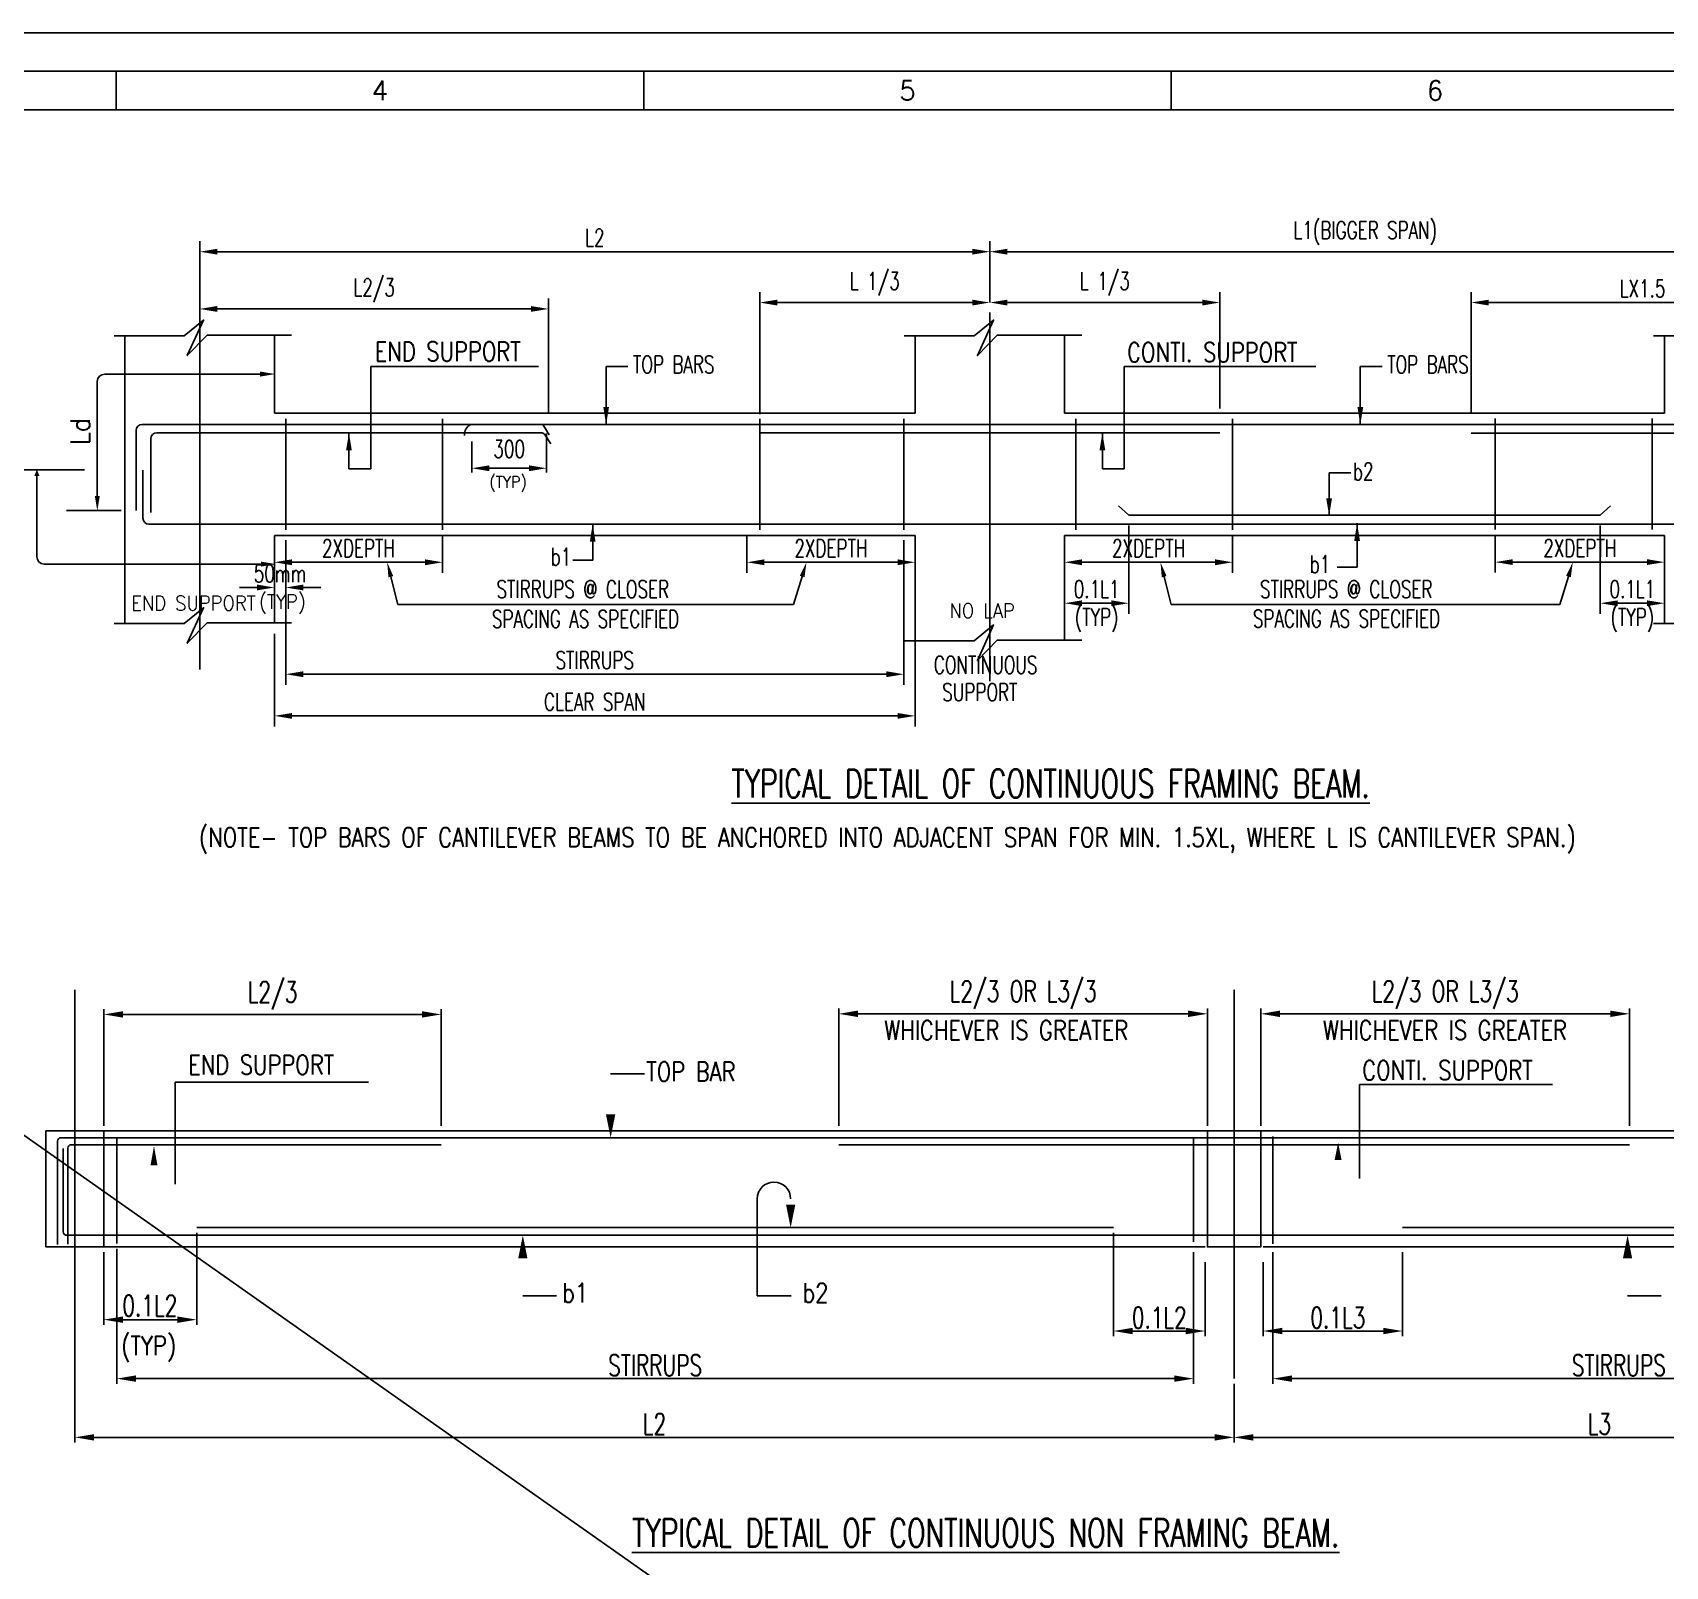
# Model space of a CAD drawing. Extents: x 489124 to 794428, y -356295 to -29813.
# Drawn here: x 638138 to 661430, y -51691 to -29813 of the extents above; entities that cross this region are included whole.
import ezdxf
from ezdxf.enums import TextEntityAlignment as Align
from ezdxf.lldxf.tags import DXFTag

# ---------------------------------------------------------------- set-up
doc = ezdxf.new("R2010")
doc.units = 0
doc.header["$LTSCALE"] = 500
doc.header["$MEASUREMENT"] = 0
doc.layers.get('DEFPOINTS').update_dxf_attribs({"color": 4})
for name, color, linetype in [('08', 4, 'Continuous'), ('CEN', 8, 'CENTER'), ('COL', 1, 'Continuous'), ('DIM', 5, 'Continuous'), ('hat', 8, 'Continuous'), ('LINK', 2, 'Continuous'), ('PNA', 10, 'Continuous'), ('REINFORCEMENT', 6, 'Continuous'), ('S-REINF', 6, 'Continuous'), ('S-SCHEDULE', 2, 'Continuous'), ('ST', 6, 'Continuous'), ('TXT', 4, 'Continuous')]:
    doc.layers.add(name, color=color, linetype=linetype)
doc.layers.add('HEADING-TXT', color=1, linetype='Continuous', lineweight=25)
doc.styles.add('ROMANS', font='r.shx', dxfattribs={"width": 0.7, "bigfont": 'bigfont.shx'})
doc.styles.add('ROMENT', font='r.shx', dxfattribs={"bigfont": 'bigfont.shx'})
tags = doc.linetypes.add('CENTER', pattern=[2, 1.25, -0.25, 0.25, -0.25]).pattern_tags.tags
tags[10:11] = [DXFTag(74, 4), DXFTag(75, 0), DXFTag(340, '0'), DXFTag(46, 1.0), DXFTag(50, 0.0), DXFTag(44, 0.0), DXFTag(45, 0.0)]
tags[8:9] = [DXFTag(74, 4), DXFTag(75, 0), DXFTag(340, '0'), DXFTag(46, 1.0), DXFTag(50, 0.0), DXFTag(44, 0.0), DXFTag(45, 0.0)]
tags[6:7] = [DXFTag(74, 4), DXFTag(75, 0), DXFTag(340, '0'), DXFTag(46, 1.0), DXFTag(50, 0.0), DXFTag(44, 0.0), DXFTag(45, 0.0)]
tags[4:5] = [DXFTag(74, 4), DXFTag(75, 0), DXFTag(340, '0'), DXFTag(46, 1.0), DXFTag(50, 0.0), DXFTag(44, 0.0), DXFTag(45, 0.0)]
doc.dimstyles.new('5', dxfattribs={"dimtxt": 250, "dimasz": 250, "dimexe": 60, "dimexo": 60, "dimgap": 150, "dimtad": 1, "dimdec": 0, "dimlfac": 0.2, "dimzin": 0, "dimdsep": 46, "dimtxsty": 'ROMANS', "dimcen": -250, "dimclrd": 5, "dimclre": 5, "dimclrt": 4, "dimadec": 0, "dimazin": 0, "dimtfac": 1, "dimtdec": 0, "dimtix": 1, "dimtofl": 0, "dimtmove": 2, "dimatfit": 3, "dimfxl": 0, "dimtolj": 1, "dimtzin": 0, "dimarcsym": 0})
doc.dimstyles.new('Copy of INT2TIMES', dxfattribs={"dimtxt": 300, "dimasz": 275, "dimexe": 75, "dimexo": 75, "dimgap": 40, "dimtad": 1, "dimdec": 0, "dimlfac": 0.5, "dimrnd": 5, "dimzin": 0, "dimdsep": 46, "dimtxsty": 'ROMANS', "dimcen": -1, "dimclrd": 5, "dimclre": 5, "dimclrt": 4, "dimadec": 0, "dimazin": 0, "dimtfac": 1, "dimtdec": 0, "dimtix": 1, "dimtofl": 0, "dimtmove": 2, "dimatfit": 3, "dimfxl": 0, "dimtolj": 1, "dimtzin": 0, "dimarcsym": 0})
doc.dimstyles.new('INT1', dxfattribs={"dimtxt": 250, "dimasz": 250, "dimexe": 150, "dimexo": 60, "dimgap": 75, "dimtad": 1, "dimdec": 0, "dimzin": 0, "dimdsep": 46, "dimtxsty": 'ROMANS', "dimcen": -250, "dimclrd": 5, "dimclre": 5, "dimclrt": 4, "dimadec": 0, "dimazin": 0, "dimtfac": 1, "dimtdec": 0, "dimtix": 1, "dimtofl": 0, "dimtmove": 2, "dimatfit": 3, "dimfxl": 0, "dimtolj": 1, "dimtzin": 0, "dimarcsym": 0})

# ---------------------------------------------------------------- blocks, each defined once
blk = doc.blocks.new('*D470')
at = {"layer": 'DEFPOINTS', "color": 0, "ltscale": 2}
for p in [(638740, -48501), (655277, -49013), (638740, -49851)]:
    blk.add_point(p, dxfattribs=at)
at = {"layer": 'DIM', "color": 5, "lineweight": -2, "ltscale": 2}
for p, q in [((638740, -48576), (638740, -49926)), ((655277, -49088), (655277, -49926)), ((655002, -49851), (639015, -49851))]:
    blk.add_line(p, q, dxfattribs=at)
at = {"layer": 'DIM', "color": 5, "ltscale": 2}
for points in [[(639015, -49805), (639015, -49897), (638740, -49851)], [(655002, -49805), (655002, -49897), (655277, -49851)]]:
    blk.add_solid(points, dxfattribs=at)
at = {"layer": 'DIM', "color": 4, "ltscale": 2, "insert": (647009, -49661), "char_height": 300, "attachment_point": 5, "style": 'ROMANS'}
blk.add_mtext('\\A1;L2', dxfattribs=at)
blk = doc.blocks.new('*D471')
at = {"layer": 'DEFPOINTS', "color": 0, "ltscale": 2}
for p in [(639338, -47086), (654698, -47134), (639338, -49013)]:
    blk.add_point(p, dxfattribs=at)
at = {"layer": 'DIM', "color": 5, "lineweight": -2, "ltscale": 2}
for p, q in [((639338, -47161), (639338, -49088)), ((654698, -47209), (654698, -49088)), ((654423, -49013), (639613, -49013))]:
    blk.add_line(p, q, dxfattribs=at)
at = {"layer": 'DIM', "color": 5, "ltscale": 2}
for points in [[(639613, -48967), (639613, -49059), (639338, -49013)], [(654423, -48967), (654423, -49059), (654698, -49013)]]:
    blk.add_solid(points, dxfattribs=at)
at = {"layer": 'DIM', "color": 4, "ltscale": 2, "insert": (647018, -48823), "char_height": 300, "attachment_point": 5, "style": 'ROMANS'}
blk.add_mtext('\\A1;STIRRUPS', dxfattribs=at)
blk = doc.blocks.new('*D472')
at = {"layer": 'DEFPOINTS', "color": 0, "ltscale": 2}
for p in [(655691, -47278), (657681, -47134), (657681, -48334)]:
    blk.add_point(p, dxfattribs=at)
at = {"layer": 'DIM', "color": 5, "lineweight": -2, "ltscale": 2}
for p, q in [((657681, -47209), (657681, -48409)), ((655691, -47353), (655691, -48409)), ((655966, -48334), (657406, -48334))]:
    blk.add_line(p, q, dxfattribs=at)
at = {"layer": 'DIM', "color": 5, "ltscale": 2}
for points in [[(655966, -48288), (655966, -48380), (655691, -48334)], [(657406, -48288), (657406, -48380), (657681, -48334)]]:
    blk.add_solid(points, dxfattribs=at)
at = {"layer": 'DIM', "color": 4, "ltscale": 2, "insert": (656686, -48144), "char_height": 300, "attachment_point": 5, "style": 'ROMANS'}
blk.add_mtext('\\A1;{\\A1; 0.1L3}', dxfattribs=at)
blk = doc.blocks.new('*D473')
at = {"layer": 'DEFPOINTS', "color": 0, "ltscale": 2}
for p in [(653557, -46859), (654864, -47278), (653557, -48334)]:
    blk.add_point(p, dxfattribs=at)
at = {"layer": 'DIM', "color": 5, "lineweight": -2, "ltscale": 2}
for p, q in [((653557, -46934), (653557, -48409)), ((654864, -47353), (654864, -48409)), ((654589, -48334), (653832, -48334))]:
    blk.add_line(p, q, dxfattribs=at)
at = {"layer": 'DIM', "color": 5, "ltscale": 2}
for points in [[(653832, -48288), (653832, -48380), (653557, -48334)], [(654589, -48288), (654589, -48380), (654864, -48334)]]:
    blk.add_solid(points, dxfattribs=at)
at = {"layer": 'DIM', "color": 4, "ltscale": 2, "insert": (654211, -48144), "char_height": 300, "attachment_point": 5, "style": 'ROMANS'}
blk.add_mtext('\\A1;{\\A1;0.1L2}', dxfattribs=at)
blk = doc.blocks.new('*D474')
at = {"layer": 'DEFPOINTS', "color": 0, "ltscale": 2}
for p in [(655831, -47134), (665701, -47316), (655831, -49013)]:
    blk.add_point(p, dxfattribs=at)
at = {"layer": 'DIM', "color": 5, "lineweight": -2, "ltscale": 2}
for p, q in [((655831, -47209), (655831, -49088)), ((665701, -47391), (665701, -49088)), ((665426, -49013), (656106, -49013))]:
    blk.add_line(p, q, dxfattribs=at)
at = {"layer": 'DIM', "color": 5, "ltscale": 2}
for points in [[(656106, -48967), (656106, -49059), (655831, -49013)], [(665426, -48967), (665426, -49059), (665701, -49013)]]:
    blk.add_solid(points, dxfattribs=at)
at = {"layer": 'DIM', "color": 4, "ltscale": 2, "insert": (660766, -48823), "char_height": 300, "attachment_point": 5, "style": 'ROMANS'}
blk.add_mtext('\\A1;STIRRUPS', dxfattribs=at)
blk = doc.blocks.new('*D475')
at = {"layer": 'DEFPOINTS', "color": 0, "ltscale": 2}
for p in [(665701, -47316), (655277, -49013), (655277, -49851)]:
    blk.add_point(p, dxfattribs=at)
at = {"layer": 'DIM', "color": 5, "lineweight": -2, "ltscale": 2}
for p, q in [((665701, -47391), (665701, -49926)), ((655277, -49088), (655277, -49926)), ((665426, -49851), (655552, -49851))]:
    blk.add_line(p, q, dxfattribs=at)
at = {"layer": 'DIM', "color": 5, "ltscale": 2}
for points in [[(655552, -49805), (655552, -49897), (655277, -49851)], [(665426, -49805), (665426, -49897), (665701, -49851)]]:
    blk.add_solid(points, dxfattribs=at)
at = {"layer": 'DIM', "color": 4, "ltscale": 2, "insert": (660489, -49661), "char_height": 300, "attachment_point": 5, "style": 'ROMANS'}
blk.add_mtext('\\A1;L3', dxfattribs=at)
blk = doc.blocks.new('*D482')
at = {"layer": 'DEFPOINTS', "color": 0, "ltscale": 2}
for p in [(643967, -43818), (639153, -45480), (643967, -45480)]:
    blk.add_point(p, dxfattribs=at)
at = {"layer": 'DIM', "color": 5, "lineweight": -2, "ltscale": 2}
for p, q in [((639153, -45405), (639153, -43743)), ((643967, -45405), (643967, -43743)), ((639428, -43818), (643692, -43818))]:
    blk.add_line(p, q, dxfattribs=at)
at = {"layer": 'DIM', "color": 5, "ltscale": 2}
for points in [[(639428, -43772), (639428, -43863), (639153, -43818)], [(643692, -43772), (643692, -43863), (643967, -43818)]]:
    blk.add_solid(points, dxfattribs=at)
at = {"layer": 'DIM', "color": 4, "ltscale": 2, "insert": (641560, -43549), "char_height": 300, "attachment_point": 5, "style": 'ROMANS'}
blk.add_mtext('\\A1;L2/3', dxfattribs=at)
blk = doc.blocks.new('*D483')
at = {"layer": 'DEFPOINTS', "color": 0}
for p in [(649637, -43809), (649637, -45480), (654897, -45480)]:
    blk.add_point(p, dxfattribs=at)
at = {"layer": 'TXT', "color": 5, "lineweight": -2}
for p, q in [((649637, -45405), (649637, -43734)), ((654897, -45405), (654897, -43734)), ((654622, -43809), (649912, -43809))]:
    blk.add_line(p, q, dxfattribs=at)
at = {"layer": 'TXT', "color": 5}
for points in [[(649912, -43763), (649912, -43855), (649637, -43809)], [(654622, -43763), (654622, -43855), (654897, -43809)]]:
    blk.add_solid(points, dxfattribs=at)
at = {"layer": 'TXT', "color": 4, "insert": (652267, -43540), "char_height": 300, "attachment_point": 5, "style": 'ROMANS'}
blk.add_mtext('\\A1;L2/3 OR L3/3', dxfattribs=at)
blk = doc.blocks.new('*D484')
at = {"layer": 'DEFPOINTS', "color": 0, "ltscale": 2}
for p in [(660918, -43809), (655658, -45480), (660918, -45480)]:
    blk.add_point(p, dxfattribs=at)
at = {"layer": 'DIM', "color": 5, "lineweight": -2, "ltscale": 2}
for p, q in [((655658, -45405), (655658, -43734)), ((660918, -45405), (660918, -43734)), ((655933, -43809), (660643, -43809))]:
    blk.add_line(p, q, dxfattribs=at)
at = {"layer": 'DIM', "color": 5, "ltscale": 2}
for points in [[(655933, -43763), (655933, -43855), (655658, -43809)], [(660643, -43763), (660643, -43855), (660918, -43809)]]:
    blk.add_solid(points, dxfattribs=at)
at = {"layer": 'DIM', "color": 4, "ltscale": 2, "insert": (658288, -43540), "char_height": 300, "attachment_point": 5, "style": 'ROMANS'}
blk.add_mtext('\\A1;L2/3 OR L3/3', dxfattribs=at)
blk = doc.blocks.new('*D491')
at = {"layer": 'DEFPOINTS', "color": 0, "ltscale": 2}
for p in [(640479, -46859), (639153, -47134), (640479, -48172)]:
    blk.add_point(p, dxfattribs=at)
at = {"layer": 'DIM', "color": 5, "lineweight": -2, "ltscale": 2}
for p, q in [((640479, -46934), (640479, -48247)), ((639153, -47209), (639153, -48247)), ((639428, -48172), (640204, -48172))]:
    blk.add_line(p, q, dxfattribs=at)
at = {"layer": 'DIM', "color": 5, "ltscale": 2}
for points in [[(639428, -48126), (639428, -48218), (639153, -48172)], [(640204, -48126), (640204, -48218), (640479, -48172)]]:
    blk.add_solid(points, dxfattribs=at)
at = {"layer": 'DIM', "color": 4, "ltscale": 2, "insert": (639810, -47972), "char_height": 300, "attachment_point": 5, "style": 'ROMANS'}
blk.add_mtext('\\A1;0.1L2', dxfattribs=at)
blk = doc.blocks.new('*D512')
at = {"layer": 'DEFPOINTS', "color": 0}
for p in [(662505, -32938), (651793, -33807), (662505, -33807)]:
    blk.add_point(p, dxfattribs=at)
at = {"layer": 'DIM', "color": 5, "lineweight": -2}
for p, q in [((651793, -33657), (651793, -32788)), ((662505, -33657), (662505, -32788)), ((652043, -32938), (662255, -32938))]:
    blk.add_line(p, q, dxfattribs=at)
at = {"layer": 'DIM', "color": 5}
for points in [[(652043, -32896), (652043, -32979), (651793, -32938)], [(662255, -32896), (662255, -32979), (662505, -32938)]]:
    blk.add_solid(points, dxfattribs=at)
at = {"layer": 'DIM', "color": 4, "insert": (657149, -32672), "char_height": 250, "attachment_point": 5, "style": 'ROMANS'}
blk.add_mtext('\\A1;L1(BIGGER SPAN)', dxfattribs=at)
blk = doc.blocks.new('*D513')
at = {"layer": 'DEFPOINTS', "color": 0}
for p in [(655074, -33663), (651793, -33807), (655074, -35323)]:
    blk.add_point(p, dxfattribs=at)
at = {"layer": 'DIM', "color": 5, "lineweight": -2}
for p, q in [((651793, -33657), (651793, -33513)), ((655074, -35173), (655074, -33513)), ((652043, -33663), (654824, -33663))]:
    blk.add_line(p, q, dxfattribs=at)
at = {"layer": 'DIM', "color": 5}
for points in [[(652043, -33622), (652043, -33705), (651793, -33663)], [(654824, -33622), (654824, -33705), (655074, -33663)]]:
    blk.add_solid(points, dxfattribs=at)
at = {"layer": 'DIM', "color": 4, "insert": (653434, -33398), "char_height": 250, "attachment_point": 5, "style": 'ROMANS'}
blk.add_mtext('\\A1;L 1/3', dxfattribs=at)
blk = doc.blocks.new('*D514')
at = {"layer": 'DEFPOINTS', "color": 0}
for p in [(645497, -33754), (640521, -33954), (645497, -35394)]:
    blk.add_point(p, dxfattribs=at)
at = {"layer": 'DIM', "color": 5, "lineweight": -2}
for p, q in [((640521, -33804), (640521, -33604)), ((640771, -33754), (645247, -33754)), ((645497, -35244), (645497, -33604))]:
    blk.add_line(p, q, dxfattribs=at)
at = {"layer": 'DIM', "color": 5}
for points in [[(640771, -33713), (640771, -33796), (640521, -33754)], [(645247, -33713), (645247, -33796), (645497, -33754)]]:
    blk.add_solid(points, dxfattribs=at)
at = {"layer": 'DIM', "color": 4, "insert": (643009, -33489), "char_height": 250, "attachment_point": 5, "style": 'ROMANS'}
blk.add_mtext('\\A1;L2/3', dxfattribs=at)
blk = doc.blocks.new('*D515')
at = {"layer": 'DEFPOINTS', "color": 0}
for p in [(648511, -33663), (651793, -33807), (648511, -35403)]:
    blk.add_point(p, dxfattribs=at)
at = {"layer": 'DIM', "color": 5, "lineweight": -2}
for p, q in [((648511, -35253), (648511, -33513)), ((651793, -33657), (651793, -33513)), ((651543, -33663), (648761, -33663))]:
    blk.add_line(p, q, dxfattribs=at)
at = {"layer": 'DIM', "color": 5}
for points in [[(648761, -33622), (648761, -33705), (648511, -33663)], [(651543, -33622), (651543, -33705), (651793, -33663)]]:
    blk.add_solid(points, dxfattribs=at)
at = {"layer": 'DIM', "color": 4, "insert": (650152, -33398), "char_height": 250, "attachment_point": 5, "style": 'ROMANS'}
blk.add_mtext('\\A1;L 1/3', dxfattribs=at)
blk = doc.blocks.new('*D516')
at = {"layer": 'DEFPOINTS', "color": 0}
for p in [(641588, -38240), (650726, -38240), (641588, -39559)]:
    blk.add_point(p, dxfattribs=at)
at = {"layer": 'DIM', "color": 5, "lineweight": -2}
for p, q in [((641588, -38390), (641588, -39709)), ((650726, -38390), (650726, -39709)), ((650476, -39559), (641838, -39559))]:
    blk.add_line(p, q, dxfattribs=at)
at = {"layer": 'DIM', "color": 5}
for points in [[(641838, -39518), (641838, -39601), (641588, -39559)], [(650476, -39518), (650476, -39601), (650726, -39559)]]:
    blk.add_solid(points, dxfattribs=at)
at = {"layer": 'DIM', "color": 4, "insert": (646157, -39359), "char_height": 250, "attachment_point": 5, "style": 'ROMANS'}
blk.add_mtext('\\A1;CLEAR SPAN', dxfattribs=at)
blk = doc.blocks.new('*D517')
at = {"layer": 'DEFPOINTS', "color": 0}
for p in [(641748, -36905), (650566, -36905), (650566, -38965)]:
    blk.add_point(p, dxfattribs=at)
at = {"layer": 'DIM', "color": 5, "lineweight": -2}
for p, q in [((641748, -37055), (641748, -39115)), ((650566, -37055), (650566, -39115)), ((641998, -38965), (650316, -38965))]:
    blk.add_line(p, q, dxfattribs=at)
at = {"layer": 'DIM', "color": 5}
for points in [[(641998, -38923), (641998, -39007), (641748, -38965)], [(650316, -38923), (650316, -39007), (650566, -38965)]]:
    blk.add_solid(points, dxfattribs=at)
at = {"layer": 'DIM', "color": 4, "insert": (646157, -38765), "char_height": 250, "attachment_point": 5, "style": 'ROMANS'}
blk.add_mtext('\\A1;STIRRUPS', dxfattribs=at)
blk = doc.blocks.new('*D518')
at = {"layer": 'DEFPOINTS', "color": 0}
for p in [(644402, -35586), (645469, -35470), (644402, -36027)]:
    blk.add_point(p, dxfattribs=at)
at = {"layer": 'DIM', "color": 5, "lineweight": -2}
for p, q in [((645469, -35530), (645469, -36087)), ((644402, -35646), (644402, -36087)), ((645219, -36027), (644652, -36027))]:
    blk.add_line(p, q, dxfattribs=at)
at = {"layer": 'DIM', "color": 5}
for points in [[(644652, -35985), (644652, -36068), (644402, -36027)], [(645219, -35985), (645219, -36068), (645469, -36027)]]:
    blk.add_solid(points, dxfattribs=at)
at = {"layer": 'DIM', "color": 4, "insert": (644936, -35752), "char_height": 250, "attachment_point": 5, "style": 'ROMANS'}
blk.add_mtext('\\A1;300', dxfattribs=at)
blk = doc.blocks.new('*D519')
at = {"layer": 'DEFPOINTS', "color": 0}
for p in [(643986, -36834), (641588, -37421), (643986, -37368)]:
    blk.add_point(p, dxfattribs=at)
at = {"layer": 'DIM', "color": 5, "lineweight": -2}
for p, q in [((643986, -36984), (643986, -37518)), ((641588, -37271), (641588, -37218)), ((641838, -37368), (643736, -37368))]:
    blk.add_line(p, q, dxfattribs=at)
at = {"layer": 'DIM', "color": 5}
for points in [[(641838, -37326), (641838, -37410), (641588, -37368)], [(643736, -37326), (643736, -37410), (643986, -37368)]]:
    blk.add_solid(points, dxfattribs=at)
at = {"layer": 'DIM', "color": 4, "insert": (642787, -37168), "char_height": 250, "attachment_point": 5, "style": 'ROMANS'}
blk.add_mtext('\\A1;2XDEPTH', dxfattribs=at)
blk = doc.blocks.new('*D520')
at = {"layer": 'DEFPOINTS', "color": 0}
for p in [(641588, -37686), (641588, -37728), (641748, -37606)]:
    blk.add_point(p, dxfattribs=at)
at = {"layer": 'DIM', "color": 5, "lineweight": -2}
for p, q in [((641338, -37728), (641088, -37728)), ((641998, -37728), (642248, -37728)), ((641588, -37836), (641588, -37878)), ((641748, -37756), (641748, -37878))]:
    blk.add_line(p, q, dxfattribs=at)
at = {"layer": 'DIM', "color": 5}
for points in [[(641338, -37686), (641338, -37769), (641588, -37728)], [(641998, -37686), (641998, -37769), (641748, -37728)]]:
    blk.add_solid(points, dxfattribs=at)
at = {"layer": 'DIM', "color": 4, "insert": (641668, -37528), "char_height": 250, "attachment_point": 5, "style": 'ROMANS'}
blk.add_mtext('\\A1;50mm', dxfattribs=at)
blk = doc.blocks.new('*D521')
at = {"layer": 'DEFPOINTS', "color": 0}
for p in [(648328, -36834), (648328, -37368), (650726, -37421)]:
    blk.add_point(p, dxfattribs=at)
at = {"layer": 'DIM', "color": 5, "lineweight": -2}
for p, q in [((648328, -36984), (648328, -37518)), ((650726, -37271), (650726, -37218)), ((650476, -37368), (648578, -37368))]:
    blk.add_line(p, q, dxfattribs=at)
at = {"layer": 'DIM', "color": 5}
for points in [[(648578, -37326), (648578, -37410), (648328, -37368)], [(650476, -37326), (650476, -37410), (650726, -37368)]]:
    blk.add_solid(points, dxfattribs=at)
at = {"layer": 'DIM', "color": 4, "insert": (649527, -37168), "char_height": 250, "attachment_point": 5, "style": 'ROMANS'}
blk.add_mtext('\\A1;2XDEPTH', dxfattribs=at)
blk = doc.blocks.new('*D522')
at = {"layer": 'DEFPOINTS', "color": 0}
for p in [(651793, -32938), (640521, -33807), (651793, -33807)]:
    blk.add_point(p, dxfattribs=at)
at = {"layer": 'DIM', "color": 5, "lineweight": -2}
for p, q in [((640521, -33657), (640521, -32788)), ((651793, -33657), (651793, -32788)), ((640771, -32938), (651543, -32938))]:
    blk.add_line(p, q, dxfattribs=at)
at = {"layer": 'DIM', "color": 5}
for points in [[(640771, -32896), (640771, -32979), (640521, -32938)], [(651543, -32896), (651543, -32979), (651793, -32938)]]:
    blk.add_solid(points, dxfattribs=at)
at = {"layer": 'DIM', "color": 4, "insert": (646157, -32738), "char_height": 250, "attachment_point": 5, "style": 'ROMANS'}
blk.add_mtext('\\A1;L2', dxfattribs=at)
blk = doc.blocks.new('*D525')
at = {"layer": 'DEFPOINTS', "color": 0}
for p in [(663552, -33663), (663552, -34129), (658659, -35401)]:
    blk.add_point(p, dxfattribs=at)
at = {"layer": 'DIM', "color": 5, "lineweight": -2}
for p, q in [((658659, -35251), (658659, -33513)), ((663552, -33979), (663552, -33513)), ((658909, -33663), (663302, -33663))]:
    blk.add_line(p, q, dxfattribs=at)
at = {"layer": 'DIM', "color": 5}
for points in [[(658909, -33622), (658909, -33705), (658659, -33663)], [(663302, -33622), (663302, -33705), (663552, -33663)]]:
    blk.add_solid(points, dxfattribs=at)
at = {"layer": 'DIM', "color": 4, "insert": (661105, -33463), "char_height": 250, "attachment_point": 5, "style": 'ROMANS'}
blk.add_mtext('\\A1;LX1.5', dxfattribs=at)
blk = doc.blocks.new('*D526')
at = {"layer": 'DEFPOINTS', "color": 0}
for p in [(659003, -36832), (659003, -37366), (661418, -37424)]:
    blk.add_point(p, dxfattribs=at)
at = {"layer": 'DIM', "color": 5, "lineweight": -2}
for p, q in [((659003, -36982), (659003, -37516)), ((661418, -37274), (661418, -37216)), ((661168, -37366), (659253, -37366))]:
    blk.add_line(p, q, dxfattribs=at)
at = {"layer": 'DIM', "color": 5}
for points in [[(659253, -37324), (659253, -37407), (659003, -37366)], [(661168, -37324), (661168, -37407), (661418, -37366)]]:
    blk.add_solid(points, dxfattribs=at)
at = {"layer": 'DIM', "color": 4, "insert": (660211, -37166), "char_height": 250, "attachment_point": 5, "style": 'ROMANS'}
blk.add_mtext('\\A1;2XDEPTH', dxfattribs=at)
blk = doc.blocks.new('*D527')
at = {"layer": 'DEFPOINTS', "color": 0}
for p in [(655257, -36834), (652859, -37421), (655257, -37368)]:
    blk.add_point(p, dxfattribs=at)
at = {"layer": 'DIM', "color": 5, "lineweight": -2}
for p, q in [((655257, -36984), (655257, -37518)), ((652859, -37271), (652859, -37218)), ((653109, -37368), (655007, -37368))]:
    blk.add_line(p, q, dxfattribs=at)
at = {"layer": 'DIM', "color": 5}
for points in [[(653109, -37326), (653109, -37410), (652859, -37368)], [(655007, -37326), (655007, -37410), (655257, -37368)]]:
    blk.add_solid(points, dxfattribs=at)
at = {"layer": 'DIM', "color": 4, "insert": (654058, -37168), "char_height": 250, "attachment_point": 5, "style": 'ROMANS'}
blk.add_mtext('\\A1;2XDEPTH', dxfattribs=at)
blk = doc.blocks.new('*D533')
at = {"layer": 'DEFPOINTS', "color": 0}
for p in [(653775, -36695), (653775, -37952), (652859, -38006)]:
    blk.add_point(p, dxfattribs=at)
at = {"layer": 'DIM', "color": 5, "lineweight": -2}
for p, q in [((653775, -36845), (653775, -38102)), ((652859, -37856), (652859, -37802)), ((653109, -37952), (653525, -37952))]:
    blk.add_line(p, q, dxfattribs=at)
at = {"layer": 'DIM', "color": 5}
for points in [[(653109, -37911), (653109, -37994), (652859, -37952)], [(653525, -37911), (653525, -37994), (653775, -37952)]]:
    blk.add_solid(points, dxfattribs=at)
at = {"layer": 'DIM', "color": 4, "char_height": 250, "style": 'ROMANS'}
for s, insert, attachment_point in [('\\A1;0.1L1', (653317, -37877), 8), ('\\A1;(TYP)', (653317, -38027), 2)]:
    blk.add_mtext(s, dxfattribs=dict(at, insert=insert, attachment_point=attachment_point))
blk = doc.blocks.new('*D534')
at = {"layer": 'DEFPOINTS', "color": 0}
for p in [(660502, -36695), (660502, -37952), (661418, -38006)]:
    blk.add_point(p, dxfattribs=at)
at = {"layer": 'DIM', "color": 5, "lineweight": -2}
for p, q in [((660502, -36845), (660502, -38102)), ((661168, -37952), (660752, -37952)), ((661418, -37856), (661418, -37802))]:
    blk.add_line(p, q, dxfattribs=at)
at = {"layer": 'DIM', "color": 5}
for points in [[(660752, -37911), (660752, -37994), (660502, -37952)], [(661168, -37911), (661168, -37994), (661418, -37952)]]:
    blk.add_solid(points, dxfattribs=at)
at = {"layer": 'DIM', "color": 4, "char_height": 250, "style": 'ROMANS'}
for s, insert, attachment_point in [('\\A1;0.1L1', (660960, -37877), 8), ('\\A1;(TYP)', (660960, -38027), 2)]:
    blk.add_mtext(s, dxfattribs=dict(at, insert=insert, attachment_point=attachment_point))
blk = doc.blocks.new('A1')
at = {"flags": 128}
blk.add_lwpolyline([(0, 0), (82779, 0), (82779, 58231), (0, 58231)], close=True, dxfattribs=at)
at = {"layer": 'PNA'}
for p, q in [((21187, 57739), (21187, 57247)), ((27921, 57739), (27921, 57247)), ((34655, 57739), (34655, 57247))]:
    blk.add_line(p, q, dxfattribs=at)
at = {"layer": 'PNA', "color": 1}
for points in [[(984, 492), (82287, 492), (82287, 57739), (984, 57739)], [(1969, 984), (81794, 984), (81794, 57247), (1969, 57247)]]:
    blk.add_lwpolyline(points, close=True, dxfattribs=at)
at = {"layer": 'PNA', "style": 'ROMANS'}
for s, p in [('4', (24555, 57493)), ('5', (31289, 57493)), ('6', (38023, 57493))]:
    blk.add_text(s, height=246, dxfattribs=at).set_placement(p, align=Align.MIDDLE)

msp = doc.modelspace()

# ---------------------------------------------------------------- linework, layer by layer
at = {"layer": '08'}
for p, q in [((641588, -35241.425), (650725.995, -35241.425)), ((652859.327, -35241.425), (661418.197, -35241.425)), ((641588, -36984.707), (650725.995, -36984.707)), ((652859.327, -36984.707), (661418.197, -36984.707)), ((638326.5, -45480.404), (665701.207, -45480.404)), ((639153.375, -45480.404), (639153.375, -47134.154)), ((654897.075, -45480.404), (654897.075, -47134.154)), ((655657.8, -45480.404), (655657.8, -47134.154)), ((638326.5, -47134.154), (639153.375, -47134.154)), ((639153.375, -47134.154), (654864, -47134.154)), ((654897.075, -47134.154), (655657.8, -47134.154)), ((655690.875, -47134.154), (665701.207, -47134.154))]:
    msp.add_line(p, q, dxfattribs=at)
at = {"layer": '08', "elevation": 0}
for points in [[(638326.5, -45480.404), (639153.375, -45480.404), (639153.375, -47134.154), (638326.5, -47134.154)], [(654897.075, -45480.404), (655657.8, -45480.404), (655657.8, -47134.154), (654897.075, -47134.154)]]:
    msp.add_lwpolyline(points, close=True, dxfattribs=at)
at = {"layer": 'CEN'}
for p, q in [((640521.334, -38899.162), (640521.334, -33806.644)), ((651792.661, -39062.37), (651792.661, -33806.644)), ((638739.938, -43468.407), (638739.938, -49013.277)), ((655277.438, -43468.407), (655277.438, -49013.277))]:
    msp.add_line(p, q, dxfattribs=at)
at = {"layer": 'COL', "ltscale": 2}
for p, q in [((639454.665, -34136.01), (639454.665, -38239.911)), ((641588, -34128.547), (641588, -35241.425)), ((650725.995, -34136.01), (650725.995, -35241.425)), ((652859.327, -34128.547), (652859.327, -35241.425)), ((661418.197, -34136.01), (661418.197, -35241.425)), ((641588, -36984.707), (641588, -38232.448)), ((650725.995, -36984.707), (650725.995, -38486.553)), ((652859.327, -36984.707), (652859.327, -38479.09)), ((661418.197, -36984.707), (661418.197, -38239.911))]:
    msp.add_line(p, q, dxfattribs=at)
at = {"layer": 'DIM', "color": 2}
msp.add_line((615653.425, -29813.211), (708159.122, -94887), dxfattribs=at)
at = {"layer": 'DIM'}
for p, q in [((641382.451, -34683.632), (639166.106, -34683.632)), ((643248.118, -37573.482), (643349.627, -37972.415)), ((649115.689, -37570.786), (648993.049, -37972.415)), ((654279.965, -37573.482), (654381.474, -37972.415)), ((660047.37, -37570.786), (659924.731, -37972.415)), ((643349.627, -37972.415), (648762.095, -37972.415)), ((648780.95, -37972.415), (648561.442, -37972.415)), ((648762.095, -37972.415), (648993.049, -37972.415)), ((648993.049, -37972.415), (648780.95, -37972.415)), ((654381.474, -37972.415), (659693.776, -37972.415)), ((659693.776, -37972.415), (659924.731, -37972.415)), ((659924.731, -37972.415), (659712.631, -37972.415))]:
    msp.add_line(p, q, dxfattribs=at)
at = {"layer": 'DIM', "ltscale": 2}
for p, q in [((639060.694, -36420.35), (639060.694, -34789.044)), ((638877.848, -36051.433), (637895.723, -36051.433)), ((638197.16, -36135.131), (638197.16, -37288.856)), ((639400.844, -36627.43), (638619.181, -36627.43)), ((641397.872, -37394.268), (638302.572, -37394.268)), ((646865.006, -44663.167), (646383.62, -44663.167)), ((640172.676, -46240.169), (640172.676, -44782.115)), ((640172.676, -44782.115), (642927.867, -44782.115)), ((657065.181, -44817.097), (659820.372, -44817.097)), ((657065.181, -46160.169), (657065.181, -44817.097)), ((648476.066, -47829.708), (648476.066, -46447.164)), ((645612.065, -47829.708), (645130.679, -47829.708)), ((648957.452, -47829.708), (648476.066, -47829.708)), ((661372.501, -47829.708), (660891.115, -47829.708))]:
    msp.add_line(p, q, dxfattribs=at)
at = {"layer": 'DIM', "ltscale": 2, "elevation": 0, "flags": 128}
for points in [[(646383.62, -44663.167, 0, 0, 0), (646383.62, -45575.779, 0, 132.3, 0), (646383.62, -45245.248, 132.3, 132.3, 0)], [(640172.676, -46240.169, 0, 0, 0), (639868.966, -46240.169, 0, 0, 0), (639868.966, -45696.581, 0, 99.225, 0), (639868.966, -45972.041, 99.225, 99.225, 0)], [(657065.181, -46160.169, 0, 0, 0), (656761.471, -46160.169, 0, 0, 0), (656761.471, -45648.002, 0, 99.225, 0), (656761.471, -45895.9, 99.225, 99.225, 0)], [(648951.542, -46447.164, 0, 0, 0), (648951.542, -46861.025, 0, 132.3, 0), (648951.542, -46530.494, 132.3, 132.3, 0)], [(645130.679, -47829.708, 0, 0, 0), (645130.679, -46968.779, 0, 132.3, 0), (645130.679, -47299.309, 132.3, 132.3, 0)], [(660891.115, -47829.708, 0, 0, 0), (660891.115, -46968.779, 0, 132.3, 0), (660891.115, -47299.309, 132.3, 132.3, 0)]]:
    msp.add_lwpolyline(points, format="xyseb", dxfattribs=at)
at = {"layer": 'DIM', "color": 5}
msp.add_arc((639166.106, -34789.044), 105.413, 90, 180, dxfattribs=at)
at = {"layer": 'DIM', "ltscale": 2}
for centre, radius, start, end in [((638302.572, -37288.856), 105.413, 180, 270), ((648713.804, -46447.164), 237.738, 0, 180)]:
    msp.add_arc(centre, radius, start, end, dxfattribs=at)
at = {"layer": 'DIM', "color": 5}
for points in [[(641382.451, -34648.019), (641382.451, -34719.242), (641596.127, -34683.632)], [(641397.872, -37429.881), (641397.872, -37358.655), (641611.545, -37394.268)]]:
    msp.add_solid(points, dxfattribs=at)
at = {"layer": 'DIM', "ltscale": 2}
for points in [[(638234.064, -36135.131), (638162.838, -36135.131), (638198.451, -36044.837)], [(639096.304, -36420.35), (639025.081, -36420.35), (639060.694, -36634.026)]]:
    msp.add_solid(points, dxfattribs=at)
at = {"layer": 'DIM'}
for points in [[(643213.857, -37582.198), (643282.375, -37564.764), (643195.814, -37367.933)], [(649081.881, -37560.462), (649149.499, -37581.111), (649177.633, -37367.933)], [(654245.705, -37582.198), (654314.222, -37564.764), (654227.662, -37367.933)], [(660013.563, -37560.462), (660081.18, -37581.111), (660109.314, -37367.933)]]:
    msp.add_solid(points, dxfattribs=at)
at = {"layer": 'hat', "elevation": 0}
for points in [[(639299.523, -34136.01), (640299.865, -34136.01), (640576.437, -33912.072), (640344.722, -34419.666), (640628.763, -34128.547), (641832.512, -34128.547)], [(650570.849, -34136.01), (651571.195, -34136.01), (651847.763, -33912.072), (651616.052, -34419.666), (651900.093, -34128.547), (653103.838, -34128.547)], [(661263.052, -34136.01), (662263.394, -34136.01), (662539.966, -33912.072), (662308.25, -34419.666), (662592.291, -34128.547), (663796.041, -34128.547)], [(639299.523, -38239.911), (640299.865, -38239.911), (640576.437, -38015.973), (640344.722, -38523.567), (640628.763, -38232.448), (641832.512, -38232.448)], [(661263.052, -38239.911), (662263.394, -38239.911), (662539.966, -38015.973), (662308.25, -38523.567), (662592.291, -38232.448), (663796.041, -38232.448)], [(650570.849, -38486.553), (651571.195, -38486.553), (651847.763, -38262.615), (651616.052, -38770.212), (651900.093, -38479.09), (653103.838, -38479.09)]]:
    msp.add_lwpolyline(points, dxfattribs=at)
at = {"layer": 'LINK'}
for p, q in [((641748, -35321.425), (641748, -36904.707)), ((643985.643, -35321.425), (643985.643, -36904.707)), ((648510.34, -35321.425), (648510.34, -36904.707)), ((650565.995, -35321.425), (650565.995, -36904.707)), ((650565.995, -35321.425), (650565.995, -36904.707)), ((653019.327, -35321.425), (653019.327, -36904.707)), ((655256.973, -35321.425), (655256.973, -36904.707)), ((659002.925, -35319.289), (659002.925, -36902.574)), ((661240.572, -35319.289), (661240.572, -36902.574)), ((661240.572, -35319.289), (661240.572, -36902.574)), ((639338.066, -45578.313), (639338.066, -47085.647)), ((654698.357, -45573.026), (654698.357, -47064.027)), ((655830.817, -45558.781), (655830.817, -47092.517))]:
    msp.add_line(p, q, dxfattribs=at)
at = {"layer": 'REINFORCEMENT', "linetype": 'Continuous'}
for p, q in [((638639.8, -45726.029), (638639.8, -47095.36)), ((638689.8, -45676.029), (643966.812, -45676.029)), ((649637.125, -45676.029), (660917.75, -45676.029)), ((640478.999, -46858.529), (653557.424, -46858.529)), ((657680.743, -46858.529), (665701.207, -46858.529))]:
    msp.add_line(p, q, dxfattribs=at)
msp.add_arc((638689.8, -45726.029), 50, 90, 180, dxfattribs=at)
at = {"layer": 'S-REINF'}
for p, q in [((639700.138, -35402.846), (648548.209, -35402.846)), ((645414.946, -35402.846), (645508.461, -35551.315)), ((648510.861, -35402.846), (655074.464, -35402.846)), ((655074.464, -35402.846), (658689.524, -35402.846)), ((658689.524, -35402.846), (666569.528, -35402.846)), ((639614.665, -35488.316), (639614.665, -36628.754)), ((639823.231, -35607.091), (639823.231, -36659.156)), ((639908.7, -35521.621), (645391.343, -35521.621)), ((645451.164, -35554.642), (645529.672, -35679.282)), ((648510.861, -35521.903), (655074.464, -35521.903)), ((658657.853, -35526.476), (666491.399, -35526.476)), ((639711.76, -36739.237), (639711.76, -36053.786)), ((653630.771, -36561.259), (653775.392, -36694.815)), ((660646.753, -36561.259), (660502.132, -36694.815)), ((653775.392, -36694.815), (660502.132, -36694.815)), ((639797.23, -36824.707), (652707.191, -36824.707)), ((652705.534, -36824.707), (666553.997, -36824.707))]:
    msp.add_line(p, q, dxfattribs=at)
for centre, radius, start, end in [((639700.138, -35488.316), 85.47, 90, 180), ((644469.476, -35551.458), 171.741, 120.0806089, 182.7287229), ((639908.7, -35607.091), 85.47, 90, 180), ((645391.343, -35592.323), 70.7, 32.2059273, 90), ((639797.23, -36739.237), 85.47, 180, 270)]:
    msp.add_arc(centre, radius, start, end, dxfattribs=at)
at = {"layer": 'ST'}
for p, q in [((638491.875, -45625.779), (638491.875, -47099.65)), ((638541.875, -45575.779), (665701.207, -45575.779)), ((638574.562, -45729.477), (638574.562, -46918.779)), ((638624.562, -46968.779), (641220.562, -46968.779)), ((639153.375, -46968.779), (657520.555, -46968.779)), ((657522.937, -46968.779), (665701.207, -46968.779))]:
    msp.add_line(p, q, dxfattribs=at)
for centre, start, end in [((638541.875, -45625.779), 90, 180), ((638624.562, -46918.779), 180, 270)]:
    msp.add_arc(centre, 50, start, end, dxfattribs=at)

# ---------------------------------------------------------------- block references
at = {"xscale": 1.117505755195042, "yscale": 1.117505755195042, "zscale": 1.117505755195042}
msp.add_blockref('A1', (615653.425, -94887), dxfattribs=at)

# ---------------------------------------------------------------- texts
at = {"layer": 'DIM', "style": 'ROMANS', "width": 0.9}
msp.add_text('(TYP)', height=166.6667, dxfattribs=at).set_placement((644653.264, -36306.697))
at = {"layer": 'HEADING-TXT', "color": 6, "style": 'ROMANS', "width": 0.7}
for s, p in [('%%UTYPICAL DETAIL OF CONTINUOUS FRAMING BEAM.', (648105.646, -40722.764)), ('%%UTYPICAL DETAIL OF CONTINUOUS NON FRAMING BEAM.', (646688.156, -51413.776))]:
    msp.add_text(s, height=400, dxfattribs=at).set_placement(p)
at = {"layer": 'S-SCHEDULE', "color": 4, "style": 'ROMANS', "width": 0.7}
for s, p in [('TOP BARS', (646702.391, -34672.217)), ('TOP BARS', (657461.323, -34672.217)), ('b2', (656974.389, -36198.923)), ('b1', (645530.325, -37413.437)), ('b1', (656358.26, -37520.833)), ('STIRRUPS @ CLOSER', (644756.058, -37877.136)), ('STIRRUPS @ CLOSER', (655647.889, -37877.136)), ('SPACING AS SPECIFIED', (644691.441, -38302.171)), ('SPACING AS SPECIFIED', (655546.723, -38298.299)), ('CONTINUOUS  ', (650994.955, -38957.012)), (' SUPPORT', (650994.955, -39346.148))]:
    msp.add_text(s, height=250, dxfattribs=at).set_placement(p)
at = {"layer": 'TXT'}
for s, height, style, width, p in [('END SUPPORT', 275, 'ROMENT', 0.8, (643018.033, -34498.821)), ('CONTI. SUPPORT', 275, 'ROMENT', 0.8, (653750.756, -34510.041)), ('(TYP)', 208.3333, 'ROMANS', 0.9, (641366.845, -38034.099)), ('NO LAP', 208.3333, 'ROMANS', 0.9, (651216.89, -38162.718)), ('WHICHEVER IS GREATER', 275, 'ROMENT', 0.8, (650287.77, -44180.609)), ('WHICHEVER IS GREATER', 275, 'ROMENT', 0.8, (656546.167, -44180.609)), ('END SUPPORT', 275, 'ROMENT', 0.8, (640357.18, -44673.781)), ('CONTI. SUPPORT', 275, 'ROMENT', 0.8, (657105.227, -44752.062)), ('TOP BAR', 275, 'ROMENT', 0.8, (646890.547, -44771.361)), ('b1', 275, 'ROMENT', 0.8, (645694.595, -47927.037)), ('b2', 275, 'ROMENT', 0.8, (649123.167, -47927.037)), ('(TYP)', 275, 'ROMENT', 0.8, (639400.768, -48680.148))]:
    msp.add_text(s, height=height, dxfattribs=dict(at, style=style, width=width)).set_placement(p)
at = {"layer": 'TXT', "style": 'ROMANS', "width": 0.9}
msp.add_text('Ld', height=275, rotation=90, dxfattribs=at).set_placement((638815.972, -35501.255), align=Align.MIDDLE)
msp.add_text('END SUPPORT', height=208.33333, dxfattribs=at).set_placement((640432.215, -37950.569), align=Align.MIDDLE_CENTER)
at = {"layer": 'TXT', "linetype": 'ByBlock', "style": 'ROMANS', "width": 0.8}
msp.add_text('(NOTE- TOP BARS OF CANTILEVER BEAMS TO BE ANCHORED INTO ADJACENT SPAN FOR MIN. 1.5XL, WHERE L IS CANTILEVER SPAN.)', height=275, dxfattribs=at).set_placement((640510.538, -41429.302))

# ---------------------------------------------------------------- dimensions: what is measured, and where the dimension line sits
at = {"layer": 'DIM'}
for base, p1, p2, text, picture, middle in [((662504.883, -32937.757), (651792.661, -33806.644), (662504.883, -33806.644), 'L1(BIGGER SPAN)', '*D512', (657148.772, -32672.28)), ((651792.661, -32937.757), (640521.334, -33806.644), (651792.661, -33806.644), 'L2', '*D522', (646156.998, -32737.757)), ((648510.861, -33663.344), (651792.661, -33806.644), (648510.861, -35402.846), 'L 1/3', '*D515', (650151.761, -33397.867)), ((655074.464, -33663.344), (651792.661, -33806.644), (655074.464, -35323.202), 'L 1/3', '*D513', (653433.562, -33397.867)), ((645497.35, -33754.279), (640521.334, -33953.644), (645497.35, -35393.594), 'L2/3', '*D514', (643009.342, -33488.803)), ((663551.529, -33663.344), (658658.584, -35401.426), (663551.529, -34128.547), 'LX1.5', '*D525', (661105.056, -33463.344)), ((653775.392, -37952.433), (652859.327, -38005.986), (653775.392, -36694.815), '0.1L1\\X(TYP)', '*D533', (653317.359, -37952.433)), ((643985.643, -37367.933), (641588, -37421.486), (643985.643, -36834.008), '2XDEPTH', '*D519', (642786.822, -37167.933)), ((650565.995, -38965.065), (641748, -36904.707), (650565.995, -36904.707), 'STIRRUPS', '*D517', (646156.998, -38765.065)), ((648328.352, -37367.933), (650725.995, -37421.486), (648328.352, -36834.008), '2XDEPTH', '*D521', (649527.173, -37167.933)), ((655256.973, -37367.933), (652859.327, -37421.486), (655256.973, -36834.008), '2XDEPTH', '*D527', (654058.15, -37167.933)), ((659002.925, -37365.797), (661418.197, -37423.67), (659002.925, -36831.875), '2XDEPTH', '*D526', (660210.561, -37165.797)), ((641588, -37727.531), (641748, -37605.542), (641588, -37685.542), '50mm', '*D520', (641668, -37527.531)), ((641588, -39559.17), (650725.995, -38239.911), (641588, -38239.911), 'CLEAR SPAN', '*D516', (646156.998, -39359.17))]:
    dim = msp.add_linear_dim(base=base, p1=p1, p2=p2, text=text, dimstyle='INT1', override={"dimexo": 150, "dimlfac": 0.25}, dxfattribs=at)
    dim.commit()
    dim.dimension.update_dxf_attribs({"geometry": picture, "text_midpoint": middle})
dim = msp.add_linear_dim(base=(644402.24, -36026.79), p1=(645468.906, -35469.836), p2=(644402.24, -35585.841), text='300', dimstyle='5', dxfattribs=at)
dim.commit()
dim.dimension.update_dxf_attribs({"geometry": '*D518', "text_midpoint": (644935.573, -35751.79)})
dim = msp.add_linear_dim(base=(660502.132, -37952.433), p1=(661418.197, -38005.986), p2=(660502.132, -36694.815), angle=180, text='0.1L1\\X(TYP)', dimstyle='INT1', override={"dimexo": 150, "dimlfac": 0.25}, dxfattribs=at)
dim.commit()
dim.dimension.update_dxf_attribs({"geometry": '*D534', "text_midpoint": (660960.165, -37952.433)})
at = {"layer": 'DIM', "ltscale": 2}
for base, p1, p2, text, picture, middle in [((660917.75, -43808.759), (655657.8, -45480.404), (660917.75, -45480.404), 'L2/3 OR L3/3', '*D484', (658287.775, -43540.188)), ((653557.424, -48334.271), (654864, -47277.524), (653557.424, -46858.529), '{\\A1;0.1L2}', '*D473', (654210.712, -48144.271)), ((639338.066, -49013.277), (654698.357, -47134.154), (639338.066, -47085.647), 'STIRRUPS', '*D471', (647018.211, -48823.277)), ((657680.743, -48334.271), (655690.875, -47277.524), (657680.743, -47134.154), '{\\A1; 0.1L3}', '*D472', (656685.809, -48144.271)), ((655830.817, -49013.277), (665701.207, -47316.326), (655830.817, -47134.154), 'STIRRUPS', '*D474', (660766.012, -48823.277)), ((655277.438, -49850.811), (665701.207, -47316.326), (655277.438, -49013.277), 'L3', '*D475', (660489.322, -49660.811)), ((638739.938, -49850.811), (655277.438, -49013.277), (638739.938, -48501.244), 'L2', '*D470', (647008.688, -49660.811))]:
    dim = msp.add_linear_dim(base=base, p1=p1, p2=p2, angle=180, text=text, dimstyle='Copy of INT2TIMES', dxfattribs=at)
    dim.commit()
    dim.dimension.update_dxf_attribs({"geometry": picture, "text_midpoint": middle})
dim = msp.add_linear_dim(base=(643966.812, -43817.579), p1=(639153.375, -45480.404), p2=(643966.812, -45480.404), text='L2/3', dimstyle='Copy of INT2TIMES', dxfattribs=at)
dim.commit()
dim.dimension.update_dxf_attribs({"geometry": '*D482', "text_midpoint": (641560.094, -43549.008)})
dim = msp.add_linear_dim(base=(640478.999, -48172), p1=(639153.375, -47134.154), p2=(640478.999, -46858.529), text='0.1L2', dimstyle='Copy of INT2TIMES', dxfattribs=at)
dim.commit()
dim.dimension.update_dxf_attribs({"geometry": '*D491', "text_midpoint": (639810.271, -47972), "dimtype": 160})
at = {"layer": 'TXT'}
dim = msp.add_linear_dim(base=(649637.125, -43808.759), p1=(654897.075, -45480.404), p2=(649637.125, -45480.404), text='L2/3 OR L3/3', dimstyle='Copy of INT2TIMES', dxfattribs=at)
dim.commit()
dim.dimension.update_dxf_attribs({"geometry": '*D483', "text_midpoint": (652267.1, -43540.188)})

# ---------------------------------------------------------------- leaders
at = {"layer": 'DIM'}
for points in [[(642650.022, -35521.903), (642650.022, -36034.07), (642961.731, -36034.07), (642961.731, -34575.076), (645354.5, -34575.076)], [(646319.5, -35402.846), (646319.5, -34575.076), (646629.71, -34575.076)], [(653399, -35521.903), (653399, -36034.07), (653710.71, -36034.07), (653710.71, -34575.076), (656445.5, -34575.076)], [(657078.432, -35402.846), (657078.432, -34575.076), (657388.642, -34575.076)], [(656633.141, -36705.899), (656633.141, -36089.961), (656943.351, -36089.961)], [(646127.516, -36824.707), (646127.516, -37335.573), (645843.637, -37335.573)], [(657032.222, -36812.176), (657032.222, -37435.833), (656748.343, -37435.833)]]:
    msp.add_leader(points, dimstyle='INT1', override={"dimexo": 150, "dimlfac": 0.25}, dxfattribs=at)

doc.saveas('drawing.dxf')
